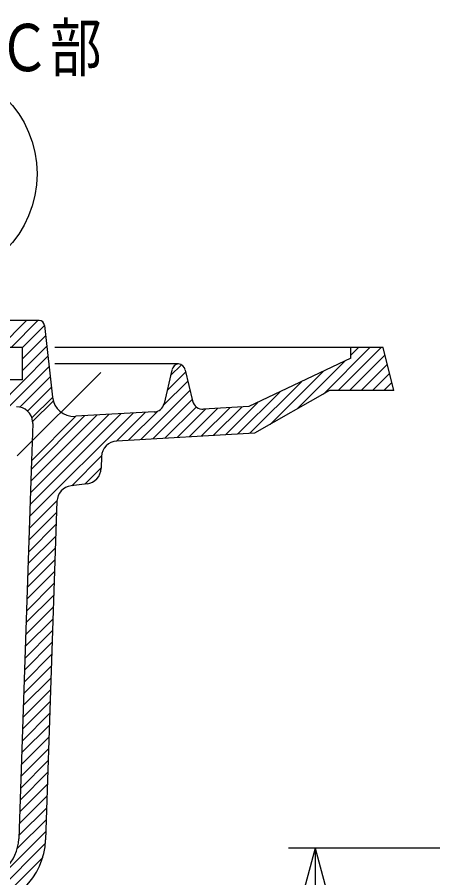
# Model space of a CAD drawing. Units: millimetres, scale not verified. Extents: x -1365 to 1365, y -930 to 870.
# Drawn here: x -801.2 to -646.7, y -625.3 to -305.5 of the extents above; entities that cross this region are included whole.
import ezdxf
from ezdxf.enums import TextEntityAlignment as Align

# ---------------------------------------------------------------- set-up
doc = ezdxf.new("R2010")
doc.units = ezdxf.units.MM
doc.header["$LTSCALE"] = 10
doc.linetypes.add('CHAIN2', pattern=[12, 9, -1, 1, -1])
for name, color, linetype in [('0-E_極細4', 6, 'Continuous'), ('1-1_寸法4', 7, 'Continuous'), ('1-5_寸法2', 7, 'Continuous')]:
    doc.layers.add(name, color=color, linetype=linetype)
doc.styles.add('ＭＳ ゴシック', font='')
doc.styles.get('ＭＳ ゴシック').set_extended_font_data('MS Gothic')

msp = doc.modelspace()

# ---------------------------------------------------------------- linework, layer by layer
at = {"layer": '0-E_極細4'}
for p, q in [((-793.02, -418.26), (-821.4, -418.26)), ((-807.71, -428.26), (-797.71, -418.26)), ((-803.47, -428.26), (-793.47, -418.26)), ((-799.23, -428.26), (-791.03, -420.06)), ((-791.03, -420.04), (-788.07, -446.74)), ((-799.22, -432.5), (-790.61, -423.88)), ((-799.22, -428.26), (-821.4, -428.26)), ((-799.22, -436.74), (-790.18, -427.7)), ((-799.22, -440.26), (-799.22, -428.26)), ((-677.22, -428.26), (-787.22, -428.26)), ((-687.41, -445.53), (-670.14, -428.26)), ((-681.89, -444.26), (-665.89, -428.26)), ((-677.22, -432.24), (-677.22, -428.26)), ((-677.22, -431.11), (-674.38, -428.26)), ((-808.5, -450.26), (-789.76, -431.52)), ((-677.65, -444.26), (-664.5, -431.11)), ((-741.22, -434.26), (-787.22, -434.26)), ((-744.19, -438.67), (-740.18, -434.67)), ((-697.29, -451.17), (-679.38, -433.27)), ((-673.41, -444.26), (-663.65, -434.51)), ((-804.26, -450.26), (-789.33, -435.34)), ((-743.71, -436.61), (-746.63, -449.11)), ((-745.48, -444.21), (-738.56, -437.29)), ((-738.72, -436.61), (-736.03, -448.08)), ((-707.16, -456.8), (-687.47, -437.11)), ((-669.16, -444.26), (-662.81, -437.9)), ((-799.22, -440.26), (-821.4, -440.26)), ((-800.15, -450.4), (-788.91, -439.16)), ((-746.88, -449.85), (-737.75, -440.73)), ((-714.82, -460.22), (-695.55, -440.95)), ((-797.36, -451.85), (-788.49, -442.97)), ((-755.28, -462.49), (-736.95, -444.16)), ((-661.22, -444.26), (-685.18, -444.26)), ((-664.92, -444.26), (-661.96, -441.3)), ((-795.71, -454.44), (-788.06, -446.79)), ((-750.78, -462.24), (-736.14, -447.6)), ((-719.32, -460.47), (-703.64, -444.79)), ((-795.45, -455.79), (-787.79, -448.13)), ((-746.29, -461.99), (-734.61, -450.31)), ((-732.8, -461.23), (-722.19, -450.62)), ((-728.31, -460.98), (-717.7, -450.37)), ((-723.81, -460.73), (-711.72, -448.64)), ((-796.59, -491.08), (-758.15, -452.64)), ((-796.44, -486.69), (-762.64, -452.89)), ((-796.3, -482.3), (-767.14, -453.14)), ((-796.15, -477.91), (-771.63, -453.39)), ((-796, -473.52), (-776.13, -453.64)), ((-795.9, -470.38), (-779.34, -453.82)), ((-779.67, -453.84), (-779.34, -453.82)), ((-750.3, -452.2), (-779.34, -453.82)), ((-764.27, -462.99), (-753.65, -452.38)), ((-759.77, -462.74), (-748.88, -451.85)), ((-741.79, -461.73), (-731.18, -451.12)), ((-737.3, -461.48), (-726.69, -450.87)), ((-780.87, -479.6), (-769.82, -468.55)), ((-769.83, -468.78), (-769.98, -473.14)), ((-776.02, -478.99), (-769.97, -472.94)), ((-775.23, -478.9), (-781.14, -479.63)), ((-796.74, -495.47), (-786.38, -485.11)), ((-786.4, -485.38), (-790.61, -611.13)), ((-796.89, -499.86), (-786.53, -489.51)), ((-797.03, -504.25), (-786.68, -493.9)), ((-797.18, -508.64), (-786.83, -498.29)), ((-797.33, -513.03), (-786.98, -502.68)), ((-797.48, -517.42), (-787.12, -507.07)), ((-797.62, -521.81), (-787.27, -511.45)), ((-797.77, -526.2), (-787.42, -515.84)), ((-797.92, -530.59), (-787.56, -520.23)), ((-798.06, -534.98), (-787.71, -524.62)), ((-798.21, -539.37), (-787.86, -529.01)), ((-798.36, -543.76), (-788.01, -533.4)), ((-798.51, -548.15), (-788.15, -537.79)), ((-798.65, -552.54), (-788.3, -542.18)), ((-798.8, -556.93), (-788.45, -546.57)), ((-798.95, -561.32), (-788.6, -550.96)), ((-799.1, -565.71), (-788.74, -555.35)), ((-799.24, -570.1), (-788.89, -559.74)), ((-799.39, -574.49), (-789.04, -564.13)), ((-799.54, -578.88), (-789.18, -568.52)), ((-799.68, -583.27), (-789.33, -572.91)), ((-799.83, -587.66), (-789.48, -577.3)), ((-799.98, -592.05), (-789.63, -581.69)), ((-800.13, -596.44), (-789.77, -586.08)), ((-800.27, -600.83), (-789.92, -590.47)), ((-800.42, -605.22), (-790.07, -594.86)), ((-800.57, -609.61), (-790.22, -599.25)), ((-801.15, -614.43), (-790.36, -603.64)), ((-818.74, -636.26), (-790.51, -608.03)), ((-814.4, -636.17), (-790.69, -612.46)), ((-809.17, -635.18), (-791.68, -617.69))]:
    msp.add_line(p, q, dxfattribs=at)
at = {"layer": '0-E_極細4', "linetype": 'CHAIN2'}
msp.add_line((-801.14, -468.55), (-770.07, -437.48), dxfattribs=at)
at = {"layer": '0-E_極細4'}
for points in [[(-661.22, -444.26), (-665.21, -428.26), (-677.22, -428.26)], [(-677.22, -432.24), (-715.06, -450.22), (-731.91, -451.16)], [(-685.18, -444.26), (-712.98, -460.12), (-764.17, -462.99)], [(-795.43, -456.46), (-795.9, -470.38), (-800.61, -610.8)]]:
    msp.add_lwpolyline(points, dxfattribs=at)
for centre, radius, start, end in [((-793.02, -420.26), 2, 6.3402, 90), ((-740.78, -437.29), 3, 98.209, 166.8497), ((-741.64, -437.29), 3, 13.2011, 81.791), ((-780.12, -445.85), 8, 186.3402, 273.2079), ((-801.43, -456.26), 6, 4.5382, 90), ((-750.52, -448.2), 4, 273.2079, 346.8497), ((-732.13, -447.17), 4, 193.2011, 273.2079), ((-801.43, -456.26), 6, 358.0788, 4.5382), ((-763.83, -468.98), 6, 93.2079, 178.0788), ((-775.97, -472.94), 6, 277.1041, 358.0788), ((-780.4, -485.59), 6, 97.1041, 178.0788), ((-816.6, -610.26), 16, 270, 358.0788), ((-816.6, -610.26), 26, 270, 358.0788)]:
    msp.add_arc(centre, radius, start, end, dxfattribs=at)
at = {"layer": '1-1_寸法4'}
msp.add_circle((-833.8, -363.75), 40, dxfattribs=at)
at = {"layer": '1-5_寸法2'}
for p, q in [((-610.4, -614.22), (-700.4, -614.22)), ((-690.4, -614.22), (-695.58, -633.54)), ((-690.4, -614.22), (-685.23, -633.54)), ((-690.4, -614.22), (-690.4, -680.88))]:
    msp.add_line(p, q, dxfattribs=at)

# ---------------------------------------------------------------- texts
at = {"layer": '1-1_寸法4', "style": 'ＭＳ ゴシック', "width": 0.8}
msp.add_text('Ｃ部', height=17.6, dxfattribs=at).set_placement((-808.2, -330.88), align=Align.BOTTOM_LEFT)

doc.saveas('drawing.dxf')
